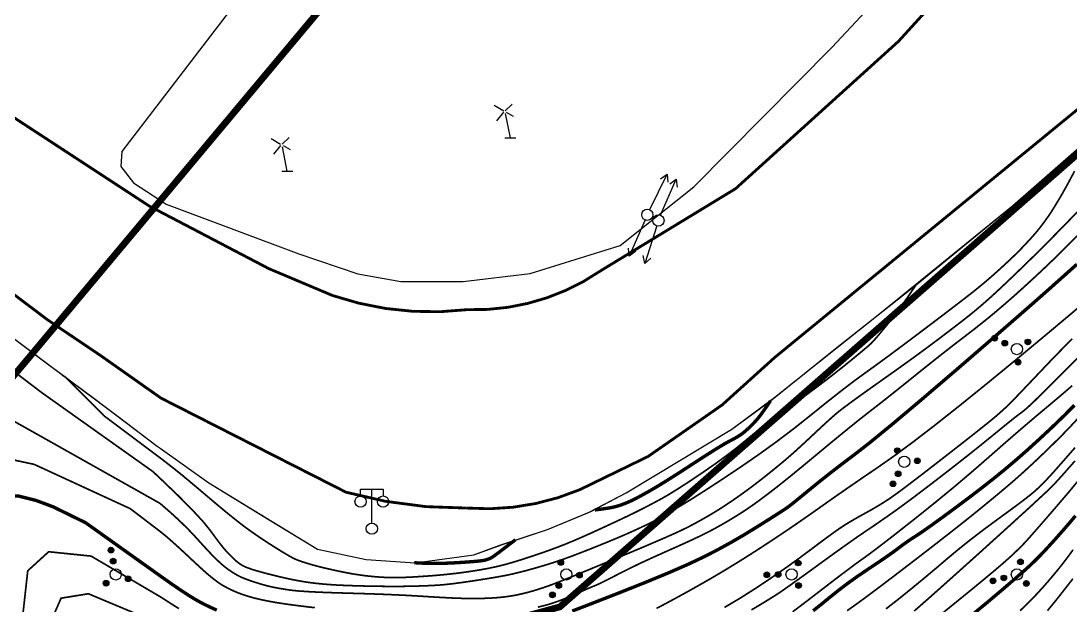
# Model space of a CAD drawing. Extents: x 396500 to 398250, y 1005980 to 1008200.
# Drawn here: x 397993.83 to 398040.44, y 1007957.64 to 1007983.6 of the extents above; entities that cross this region are included whole.
import ezdxf

# ---------------------------------------------------------------- set-up
doc = ezdxf.new("R2010")
doc.units = 0
doc.header["$LTSCALE"] = 0.5
doc.layers.get('0').update_dxf_attribs({"linetype": 'CONTINUOUS'})
doc.layers.add('ASSIST', color=7, linetype='CONTINUOUS', plot=False)
for name, color, linetype in [('DGX', 2, 'CONTINUOUS'), ('DLDW', 11, 'CONTINUOUS'), ('DLSS', 4, 'CONTINUOUS'), ('DMTZ', 3, 'CONTINUOUS'), ('GXYZ', 2, 'CONTINUOUS'), ('ZBTZ', 3, 'CONTINUOUS'), ('用地红线', 1, 'CONTINUOUS')]:
    doc.layers.add(name, color=color, linetype=linetype)
doc.linetypes.add('10421', pattern='A,2,[150,AAA.SHX,S=1,R=0,X=0,Y=1],1e-11', length=2)
doc.linetypes.add('1161', pattern='A,0,[149,AAA.SHX,S=0.15,R=0,X=0,Y=0],-1.6', length=1.6)

# ---------------------------------------------------------------- blocks, each defined once
blk = doc.blocks.new('*U110')
at = {"linetype": 'Continuous'}
for points in [[(-0.25, 2.2), (-0.238, 2.123), (-0.238, 2.277)], [(-0.238, 2.277), (-0.202, 2.053), (-0.202, 2.347)], [(-0.202, 2.053), (-0.238, 2.277), (-0.238, 2.123)], [(-0.202, 2.347), (-0.147, 1.998), (-0.147, 2.402)], [(-0.147, 1.998), (-0.202, 2.347), (-0.202, 2.053)], [(-0.147, 2.402), (-0.077, 1.962), (-0.077, 2.438)], [(-0.077, 1.962), (-0.147, 2.402), (-0.147, 1.998)], [(-0.077, 2.438), (0, 1.95), (0, 2.45)], [(0, 1.95), (-0.077, 2.438), (-0.077, 1.962)], [(0, 2.45), (0.077, 1.962), (0.077, 2.438)], [(0.077, 1.962), (0, 2.45), (0, 1.95)], [(0.077, 2.438), (0.147, 1.998), (0.147, 2.402)], [(0.147, 1.998), (0.077, 2.438), (0.077, 1.962)], [(0.147, 2.402), (0.202, 2.053), (0.202, 2.347)], [(0.202, 2.053), (0.147, 2.402), (0.147, 1.998)], [(0.202, 2.347), (0.238, 2.123), (0.238, 2.277)], [(0.238, 2.123), (0.202, 2.347), (0.202, 2.053)], [(0.25, 2.2), (0.238, 2.277), (0.238, 2.123)]]:
    blk.add_solid(points, dxfattribs=at)
blk = doc.blocks.new('*U109')
at = {"linetype": 'Continuous'}
for points in [[(-0.25, 1.2), (-0.238, 1.123), (-0.238, 1.277)], [(-0.238, 1.277), (-0.202, 1.053), (-0.202, 1.347)], [(-0.202, 1.053), (-0.238, 1.277), (-0.238, 1.123)], [(-0.202, 1.347), (-0.147, 0.998), (-0.147, 1.402)], [(-0.147, 0.998), (-0.202, 1.347), (-0.202, 1.053)], [(-0.147, 1.402), (-0.077, 0.962), (-0.077, 1.438)], [(-0.077, 0.962), (-0.147, 1.402), (-0.147, 0.998)], [(-0.077, 1.438), (0, 0.95), (0, 1.45)], [(0, 0.95), (-0.077, 1.438), (-0.077, 0.962)], [(0, 1.45), (0.077, 0.962), (0.077, 1.438)], [(0.077, 0.962), (0, 1.45), (0, 0.95)], [(0.077, 1.438), (0.147, 0.998), (0.147, 1.402)], [(0.147, 0.998), (0.077, 1.438), (0.077, 0.962)], [(0.147, 1.402), (0.202, 1.053), (0.202, 1.347)], [(0.202, 1.053), (0.147, 1.402), (0.147, 0.998)], [(0.202, 1.347), (0.238, 1.123), (0.238, 1.277)], [(0.238, 1.123), (0.202, 1.347), (0.202, 1.053)], [(0.25, 1.2), (0.238, 1.277), (0.238, 1.123)]]:
    blk.add_solid(points, dxfattribs=at)
blk = doc.blocks.new('*U108')
at = {"linetype": 'Continuous'}
for points in [[(-1.25, -0.6), (-1.238, -0.677), (-1.238, -0.523)], [(-1.238, -0.523), (-1.202, -0.747), (-1.202, -0.453)], [(-1.202, -0.747), (-1.238, -0.523), (-1.238, -0.677)], [(-1.202, -0.453), (-1.147, -0.802), (-1.147, -0.398)], [(-1.147, -0.802), (-1.202, -0.453), (-1.202, -0.747)], [(-1.147, -0.398), (-1.077, -0.838), (-1.077, -0.362)], [(-1.077, -0.838), (-1.147, -0.398), (-1.147, -0.802)], [(-1.077, -0.362), (-1, -0.85), (-1, -0.35)], [(-1, -0.85), (-1.077, -0.362), (-1.077, -0.838)], [(-1, -0.35), (-0.923, -0.838), (-0.923, -0.362)], [(-0.923, -0.838), (-1, -0.35), (-1, -0.85)], [(-0.923, -0.362), (-0.853, -0.802), (-0.853, -0.398)], [(-0.853, -0.802), (-0.923, -0.362), (-0.923, -0.838)], [(-0.853, -0.398), (-0.798, -0.747), (-0.798, -0.453)], [(-0.798, -0.747), (-0.853, -0.398), (-0.853, -0.802)], [(-0.798, -0.453), (-0.762, -0.677), (-0.762, -0.523)], [(-0.762, -0.677), (-0.798, -0.453), (-0.798, -0.747)], [(-0.75, -0.6), (-0.762, -0.523), (-0.762, -0.677)]]:
    blk.add_solid(points, dxfattribs=at)
blk = doc.blocks.new('*U107')
at = {"linetype": 'Continuous'}
for points in [[(0.75, -0.6), (0.762, -0.677), (0.762, -0.523)], [(0.762, -0.523), (0.798, -0.747), (0.798, -0.453)], [(0.798, -0.747), (0.762, -0.523), (0.762, -0.677)], [(0.798, -0.453), (0.853, -0.802), (0.853, -0.398)], [(0.853, -0.802), (0.798, -0.453), (0.798, -0.747)], [(0.853, -0.398), (0.923, -0.838), (0.923, -0.362)], [(0.923, -0.838), (0.853, -0.398), (0.853, -0.802)], [(0.923, -0.362), (1, -0.85), (1, -0.35)], [(1, -0.85), (0.923, -0.362), (0.923, -0.838)], [(1, -0.35), (1.077, -0.838), (1.077, -0.362)], [(1.077, -0.838), (1, -0.35), (1, -0.85)], [(1.077, -0.362), (1.147, -0.802), (1.147, -0.398)], [(1.147, -0.802), (1.077, -0.362), (1.077, -0.838)], [(1.147, -0.398), (1.202, -0.747), (1.202, -0.453)], [(1.202, -0.747), (1.147, -0.398), (1.147, -0.802)], [(1.202, -0.453), (1.238, -0.677), (1.238, -0.523)], [(1.238, -0.677), (1.202, -0.453), (1.202, -0.747)], [(1.25, -0.6), (1.238, -0.523), (1.238, -0.677)]]:
    blk.add_solid(points, dxfattribs=at)
blk = doc.blocks.new('gc160')
for centre, radius in [((0, 2.2), 0.25), ((0, 1.2), 0.25), ((0, 0), 0.5), ((-1, -0.6), 0.25), ((1, -0.6), 0.25)]:
    blk.add_circle(centre, radius)
at = {"linetype": 'Continuous'}
for name in ['*U110', '*U109', '*U108', '*U107']:
    blk.add_blockref(name, (0, 0), dxfattribs=at)
blk = doc.blocks.new('gc097')
for p, q in [((-1, 2.9), (-1, 3.5)), ((-1, 3.5), (1, 3.5)), ((0, 0.5), (0, 3.5)), ((1, 3.5), (1, 2.9))]:
    blk.add_line(p, q)
for centre in [(-1, 2.4), (1, 2.4), (0, 0)]:
    blk.add_circle(centre, 0.5)
blk = doc.blocks.new('gc170')
at = {"linetype": 'Continuous'}
blk.add_circle((0, 0), 0.5, dxfattribs=at)
blk = doc.blocks.new('gc013b')
at = {"linetype": 'Continuous'}
blk.add_line((0.5, 0), (4, 0), dxfattribs=at)
at = {"linetype": 'Continuous', "flags": 128}
blk.add_lwpolyline([(3.388, 0.354), (4, 0), (3.388, -0.354)], dxfattribs=at)
blk = doc.blocks.new('gc069')
for p, q in [((-0.589, 2.382), (-1.435, 2.87)), ((-0.446, 2.402), (0.164, 3)), ((-0.596, 2.272), (-1.239, 1.506)), ((0, 0), (-0.431, 2.157)), ((0.271, 1.886), (-0.35, 2.244)), ((-0.5, 0), (0.5, 0))]:
    blk.add_line(p, q)

msp = doc.modelspace()

# ---------------------------------------------------------------- linework, layer by layer
at = {"layer": 'ASSIST', "linetype": '1161', "flags": 128}
for points in [[(398000, 1007964.638), (398002.168, 1007963.109), (398006.983, 1007960.154), (398009.154, 1007959.706), (398011.329, 1007959.551), (398013.925, 1007959.904), (398015.195, 1007960.369), (398017.198, 1007961.027), (398018.989, 1007961.771), (398019.151, 1007961.85), (398020.688, 1007962.661), (398025.387, 1007965.49), (398027.295, 1007966.901), (398031.949, 1007970.615), (398037.841, 1007975.394), (398045.067, 1007981.711), (398046.746, 1007983.8), (398047.746, 1007984.695), (398050.497, 1007986.983), (398051.689, 1007987.949), (398053.183, 1007989.625), (398054.182, 1007990.427), (398056.817, 1007992.326), (398058.563, 1007993.174), (398062.599, 1007994.524), (398065.964, 1007995.993), (398066.482, 1007996.148), (398067.316, 1007996.159), (398067.851, 1007995.94), (398068.736, 1007995.167), (398069.667, 1007994.592), (398071.389, 1007994.364), (398074.835, 1007995.478), (398075.468, 1007995.772), (398077.668, 1007997.213), (398079.895, 1007999.26), (398080.53, 1008000)], [(398000.172, 1007927.817), (397997.646, 1007928.798), (397996.346, 1007932.447), (397995.054, 1007936.075), (397995.054, 1007936.075), (397991.126, 1007947.101), (397988.993, 1007953.088), (397988.993, 1007953.088), (397987.408, 1007957.536), (397984.804, 1007961.331), (397983.634, 1007965.136), (397983.946, 1007969.039), (397985.181, 1007970.986), (397987.469, 1007974.593), (397991.976, 1007970.664), (397995.103, 1007968.314), (397997.056, 1007966.856), (397999.877, 1007964.725), (398000, 1007964.638)]]:
    msp.add_lwpolyline(points, dxfattribs=at)
at = {"layer": 'DGX', "linetype": 'Continuous', "const_width": 0.075, "flags": 128}
for points in [[(398000, 1007963.305), (398000.789, 1007962.549), (398001.422, 1007961.912), (398001.901, 1007961.394), (398002.224, 1007960.996), (398002.451, 1007960.686), (398002.638, 1007960.437), (398002.786, 1007960.248), (398002.895, 1007960.118), (398002.986, 1007960.018), (398003.081, 1007959.919), (398003.179, 1007959.82), (398003.28, 1007959.722), (398003.382, 1007959.629), (398003.483, 1007959.549), (398003.583, 1007959.48), (398003.681, 1007959.422), (398003.793, 1007959.369), (398003.933, 1007959.314), (398004.101, 1007959.256), (398004.297, 1007959.197), (398004.517, 1007959.135), (398004.754, 1007959.071), (398005.01, 1007959.006), (398005.284, 1007958.939), (398005.564, 1007958.875), (398005.837, 1007958.816), (398006.103, 1007958.764), (398006.363, 1007958.718), (398006.627, 1007958.678), (398006.906, 1007958.643), (398007.199, 1007958.613), (398007.506, 1007958.588), (398007.85, 1007958.566), (398008.253, 1007958.548), (398008.715, 1007958.532), (398009.236, 1007958.519), (398009.765, 1007958.51), (398010.251, 1007958.506), (398010.694, 1007958.507), (398011.095, 1007958.512), (398011.459, 1007958.522), (398011.793, 1007958.533), (398012.099, 1007958.547), (398012.375, 1007958.563), (398012.668, 1007958.588), (398013.025, 1007958.629), (398013.447, 1007958.685), (398013.932, 1007958.757), (398014.414, 1007958.832), (398014.825, 1007958.9), (398015.164, 1007958.959), (398015.433, 1007959.011), (398015.682, 1007959.065), (398015.961, 1007959.133), (398016.272, 1007959.214), (398016.614, 1007959.309), (398016.96, 1007959.409), (398017.282, 1007959.507), (398017.582, 1007959.603), (398017.857, 1007959.696), (398018.151, 1007959.802), (398018.503, 1007959.934), (398018.914, 1007960.094), (398019.384, 1007960.281), (398019.859, 1007960.474), (398020.288, 1007960.652), (398020.67, 1007960.816), (398021.006, 1007960.965), (398021.3, 1007961.101), (398021.558, 1007961.223), (398021.78, 1007961.332), (398021.966, 1007961.428), (398022.166, 1007961.538), (398022.43, 1007961.688), (398022.759, 1007961.879), (398023.151, 1007962.111), (398023.628, 1007962.403), (398024.211, 1007962.774), (398024.9, 1007963.223), (398025.694, 1007963.752), (398026.531, 1007964.327), (398027.347, 1007964.915), (398028.142, 1007965.516), (398028.915, 1007966.131), (398029.637, 1007966.713), (398030.275, 1007967.215), (398030.83, 1007967.638), (398031.301, 1007967.981), (398031.793, 1007968.335), (398032.408, 1007968.787), (398033.147, 1007969.337), (398034.009, 1007969.986), (398034.849, 1007970.623), (398035.518, 1007971.135), (398036.019, 1007971.523), (398036.349, 1007971.787), (398036.6, 1007971.995), (398036.86, 1007972.218), (398037.129, 1007972.456), (398037.407, 1007972.708), (398037.68, 1007972.961), (398037.932, 1007973.203), (398038.163, 1007973.432), (398038.373, 1007973.65), (398038.56, 1007973.851), (398038.723, 1007974.03), (398038.86, 1007974.187), (398038.972, 1007974.321), (398039.075, 1007974.45), (398039.181, 1007974.589), (398039.292, 1007974.739), (398039.406, 1007974.898), (398039.536, 1007975.089), (398039.69, 1007975.333), (398039.869, 1007975.628), (398040.073, 1007975.976), (398040.312, 1007976.405), (398040.597, 1007976.941)], [(398016.775, 1007957.584), (398017.1, 1007957.665), (398017.384, 1007957.749), (398017.649, 1007957.84), (398017.922, 1007957.943), (398018.203, 1007958.058), (398018.49, 1007958.185), (398018.758, 1007958.306), (398018.981, 1007958.404), (398019.158, 1007958.48), (398019.29, 1007958.532), (398019.437, 1007958.595), (398019.661, 1007958.702), (398019.962, 1007958.854), (398020.34, 1007959.049), (398020.783, 1007959.274), (398021.279, 1007959.514), (398021.828, 1007959.769), (398022.43, 1007960.039), (398023.012, 1007960.298), (398023.5, 1007960.52), (398023.895, 1007960.705), (398024.197, 1007960.852), (398024.45, 1007960.982), (398024.701, 1007961.117), (398024.948, 1007961.255), (398025.192, 1007961.397), (398025.428, 1007961.538), (398025.649, 1007961.675), (398025.857, 1007961.807), (398026.051, 1007961.935), (398026.257, 1007962.076), (398026.499, 1007962.249), (398026.777, 1007962.455), (398027.092, 1007962.693), (398027.476, 1007962.992), (398027.963, 1007963.382), (398028.551, 1007963.863), (398029.241, 1007964.436), (398029.939, 1007965.014), (398030.548, 1007965.512), (398031.07, 1007965.931), (398031.504, 1007966.271), (398031.923, 1007966.596), (398032.399, 1007966.971), (398032.932, 1007967.396), (398033.523, 1007967.872), (398034.124, 1007968.354), (398034.687, 1007968.8), (398035.211, 1007969.21), (398035.698, 1007969.583), (398036.157, 1007969.936), (398036.598, 1007970.286), (398037.022, 1007970.633), (398037.428, 1007970.978), (398037.833, 1007971.331), (398038.251, 1007971.705), (398038.682, 1007972.098), (398039.127, 1007972.512), (398039.622, 1007972.984), (398040.204, 1007973.556), (398040.873, 1007974.227)], [(398000, 1007964.213), (398000.151, 1007964.099), (398000.319, 1007963.969), (398000.504, 1007963.825), (398000.705, 1007963.666), (398000.955, 1007963.464), (398001.283, 1007963.193), (398001.689, 1007962.851), (398002.174, 1007962.44), (398002.667, 1007962.024), (398003.099, 1007961.668), (398003.469, 1007961.373), (398003.777, 1007961.137), (398004.065, 1007960.928), (398004.377, 1007960.712), (398004.711, 1007960.49), (398005.068, 1007960.261), (398005.406, 1007960.051), (398005.68, 1007959.888), (398005.892, 1007959.77), (398006.041, 1007959.699), (398006.17, 1007959.649), (398006.323, 1007959.596), (398006.499, 1007959.54), (398006.698, 1007959.481), (398006.92, 1007959.419), (398007.164, 1007959.357), (398007.429, 1007959.293), (398007.715, 1007959.229), (398008.001, 1007959.168), (398008.264, 1007959.115), (398008.504, 1007959.071), (398008.721, 1007959.035), (398008.926, 1007959.005), (398009.129, 1007958.978), (398009.331, 1007958.956), (398009.531, 1007958.937), (398009.73, 1007958.921), (398009.929, 1007958.909), (398010.13, 1007958.901), (398010.33, 1007958.896), (398010.559, 1007958.897), (398010.843, 1007958.905), (398011.183, 1007958.921), (398011.578, 1007958.945), (398011.988, 1007958.974), (398012.37, 1007959.005), (398012.726, 1007959.039), (398013.054, 1007959.075), (398013.365, 1007959.114), (398013.67, 1007959.156), (398013.968, 1007959.201), (398014.26, 1007959.25), (398014.542, 1007959.301), (398014.81, 1007959.356), (398015.065, 1007959.414), (398015.307, 1007959.475), (398015.562, 1007959.546), (398015.859, 1007959.635), (398016.197, 1007959.742), (398016.577, 1007959.867), (398016.964, 1007959.999), (398017.328, 1007960.128), (398017.668, 1007960.255), (398017.984, 1007960.378), (398018.312, 1007960.513), (398018.688, 1007960.675), (398019.112, 1007960.863), (398019.584, 1007961.079), (398020.049, 1007961.294), (398020.452, 1007961.483), (398020.793, 1007961.645), (398021.072, 1007961.78), (398021.328, 1007961.908), (398021.604, 1007962.049), (398021.898, 1007962.204), (398022.211, 1007962.372), (398022.568, 1007962.576), (398022.995, 1007962.839), (398023.492, 1007963.16), (398024.058, 1007963.54), (398024.628, 1007963.935), (398025.135, 1007964.303), (398025.579, 1007964.642), (398025.96, 1007964.954), (398026.351, 1007965.276), (398026.822, 1007965.642), (398027.374, 1007966.055), (398028.006, 1007966.513), (398028.658, 1007966.985), (398029.269, 1007967.44), (398029.84, 1007967.877), (398030.369, 1007968.296), (398030.824, 1007968.665), (398031.173, 1007968.953), (398031.416, 1007969.158), (398031.553, 1007969.281), (398031.65, 1007969.382), (398031.772, 1007969.519), (398031.921, 1007969.692), (398032.096, 1007969.902), (398032.276, 1007970.122), (398032.441, 1007970.328), (398032.59, 1007970.518), (398032.724, 1007970.694), (398032.871, 1007970.895), (398033.06, 1007971.161), (398033.29, 1007971.494), (398033.562, 1007971.892)], [(398040.845, 1007970.947), (398039.357, 1007969.698), (398037.968, 1007968.544), (398036.679, 1007967.487), (398035.488, 1007966.525), (398034.404, 1007965.667), (398033.433, 1007964.921), (398032.574, 1007964.287), (398031.829, 1007963.765), (398031.158, 1007963.309), (398030.522, 1007962.872), (398029.921, 1007962.454), (398029.356, 1007962.055), (398028.819, 1007961.676), (398028.304, 1007961.318), (398027.811, 1007960.981), (398027.339, 1007960.665), (398026.881, 1007960.364), (398026.428, 1007960.07), (398025.979, 1007959.784), (398025.535, 1007959.507), (398025.081, 1007959.23), (398024.605, 1007958.947), (398024.106, 1007958.659), (398023.584, 1007958.365), (398023.087, 1007958.09), (398022.664, 1007957.86), (398022.315, 1007957.674), (398022.039, 1007957.532)], [(398000, 1007960.948), (398000.223, 1007960.769), (398000.498, 1007960.532), (398000.826, 1007960.236), (398001.207, 1007959.882), (398001.58, 1007959.533), (398001.884, 1007959.254), (398002.121, 1007959.044), (398002.289, 1007958.904), (398002.415, 1007958.806), (398002.523, 1007958.724), (398002.614, 1007958.658), (398002.687, 1007958.609), (398002.76, 1007958.564), (398002.849, 1007958.513), (398002.956, 1007958.456), (398003.079, 1007958.393), (398003.214, 1007958.328), (398003.352, 1007958.267), (398003.495, 1007958.209), (398003.642, 1007958.154), (398003.796, 1007958.102), (398003.958, 1007958.052), (398004.13, 1007958.004), (398004.309, 1007957.959), (398004.5, 1007957.915), (398004.704, 1007957.872), (398004.921, 1007957.83), (398005.15, 1007957.79), (398005.409, 1007957.749), (398005.711, 1007957.705), (398006.059, 1007957.659), (398006.451, 1007957.61), (398006.871, 1007957.561)], [(398000.838, 1007957.52), (398000.635, 1007957.646), (398000.435, 1007957.773), (398000.26, 1007957.886), (398000.129, 1007957.97), (398000.042, 1007958.025), (398000, 1007958.052)]]:
    msp.add_lwpolyline(points, dxfattribs=at)
at = {"layer": 'DGX', "linetype": 'Continuous', "const_width": 0.075}
for points in [[(398040.812, 1007975.225), (398040.118, 1007974.509), (398039.477, 1007973.857), (398038.89, 1007973.27), (398038.356, 1007972.747), (398037.883, 1007972.291), (398037.477, 1007971.905), (398037.14, 1007971.589), (398036.871, 1007971.342), (398036.639, 1007971.136), (398036.413, 1007970.941), (398036.195, 1007970.757), (398035.983, 1007970.583), (398035.739, 1007970.39), (398035.423, 1007970.145), (398035.037, 1007969.849), (398034.579, 1007969.5), (398034.047, 1007969.102), (398033.437, 1007968.655), (398032.749, 1007968.16), (398031.983, 1007967.617), (398031.257, 1007967.102), (398030.687, 1007966.69), (398030.274, 1007966.382), (398030.018, 1007966.177), (398029.82, 1007966.004), (398029.582, 1007965.789), (398029.303, 1007965.532), (398028.984, 1007965.233), (398028.662, 1007964.932), (398028.374, 1007964.667), (398028.122, 1007964.438), (398027.904, 1007964.247), (398027.689, 1007964.063), (398027.446, 1007963.861), (398027.173, 1007963.639), (398026.872, 1007963.398), (398026.559, 1007963.153), (398026.251, 1007962.918), (398025.947, 1007962.694), (398025.649, 1007962.481), (398025.36, 1007962.281), (398025.086, 1007962.098), (398024.826, 1007961.93), (398024.579, 1007961.778), (398024.332, 1007961.632), (398024.068, 1007961.481), (398023.787, 1007961.325), (398023.489, 1007961.165), (398023.064, 1007960.958), (398022.402, 1007960.661), (398021.504, 1007960.275), (398020.368, 1007959.799), (398019.243, 1007959.333), (398018.377, 1007958.976), (398017.768, 1007958.729), (398017.417, 1007958.592), (398017.198, 1007958.512), (398016.987, 1007958.44), (398016.783, 1007958.374), (398016.586, 1007958.314), (398016.396, 1007958.261), (398016.212, 1007958.213), (398016.036, 1007958.17), (398015.866, 1007958.133), (398015.697, 1007958.1), (398015.525, 1007958.072), (398015.35, 1007958.047), (398015.172, 1007958.026), (398014.985, 1007958.008), (398014.782, 1007957.994), (398014.565, 1007957.982), (398014.332, 1007957.973), (398014.086, 1007957.969), (398013.828, 1007957.968), (398013.557, 1007957.971), (398013.274, 1007957.979), (398012.946, 1007957.992), (398012.54, 1007958.013), (398012.055, 1007958.041), (398011.493, 1007958.076), (398010.844, 1007958.113), (398010.097, 1007958.147), (398009.254, 1007958.178), (398008.315, 1007958.206), (398007.416, 1007958.234), (398006.695, 1007958.266), (398006.152, 1007958.302), (398005.787, 1007958.34), (398005.526, 1007958.38), (398005.294, 1007958.419), (398005.091, 1007958.456), (398004.917, 1007958.493), (398004.75, 1007958.533), (398004.569, 1007958.582), (398004.373, 1007958.64), (398004.163, 1007958.708), (398003.961, 1007958.776), (398003.79, 1007958.839), (398003.65, 1007958.895), (398003.541, 1007958.945), (398003.447, 1007958.994), (398003.351, 1007959.048), (398003.254, 1007959.106), (398003.156, 1007959.169), (398003.059, 1007959.235), (398002.967, 1007959.302), (398002.88, 1007959.369), (398002.796, 1007959.437), (398002.712, 1007959.511), (398002.619, 1007959.595), (398002.519, 1007959.691), (398002.41, 1007959.797), (398002.274, 1007959.937), (398002.09, 1007960.133), (398001.858, 1007960.385), (398001.578, 1007960.694), (398001.251, 1007961.041), (398000.879, 1007961.406), (398000.462, 1007961.789), (398000, 1007962.191)], [(398040.493, 1007969.498), (398040.024, 1007969.024), (398039.522, 1007968.507), (398038.988, 1007967.945), (398038.491, 1007967.421), (398038.103, 1007967.014), (398037.824, 1007966.724), (398037.652, 1007966.552), (398037.526, 1007966.434), (398037.385, 1007966.304), (398037.227, 1007966.165), (398037.053, 1007966.014), (398036.774, 1007965.785), (398036.3, 1007965.407), (398035.632, 1007964.881), (398034.769, 1007964.208), (398033.899, 1007963.533), (398033.21, 1007963.007), (398032.702, 1007962.628), (398032.374, 1007962.396), (398032.131, 1007962.239), (398031.874, 1007962.081), (398031.606, 1007961.924), (398031.325, 1007961.767), (398031.05, 1007961.615), (398030.799, 1007961.473), (398030.573, 1007961.34), (398030.372, 1007961.217), (398030.138, 1007961.061), (398029.813, 1007960.829), (398029.397, 1007960.523), (398028.89, 1007960.142), (398028.322, 1007959.72), (398027.723, 1007959.291), (398027.091, 1007958.855), (398026.428, 1007958.413), (398025.746, 1007957.981), (398025.057, 1007957.573)], [(398040.969, 1007968.87), (398040.368, 1007968.284), (398039.757, 1007967.672), (398039.203, 1007967.115), (398038.775, 1007966.695), (398038.472, 1007966.412), (398038.295, 1007966.267), (398038.13, 1007966.146), (398037.865, 1007965.94), (398037.501, 1007965.647), (398037.037, 1007965.268), (398036.503, 1007964.833), (398035.928, 1007964.373), (398035.311, 1007963.888), (398034.654, 1007963.377), (398034.017, 1007962.889), (398033.462, 1007962.468), (398032.988, 1007962.117), (398032.597, 1007961.833), (398032.253, 1007961.591), (398031.923, 1007961.362), (398031.607, 1007961.145), (398031.305, 1007960.942), (398030.955, 1007960.703), (398030.498, 1007960.382), (398029.935, 1007959.979), (398029.264, 1007959.492), (398028.608, 1007959.016), (398028.089, 1007958.643), (398027.708, 1007958.373), (398027.465, 1007958.206), (398027.276, 1007958.084), (398027.059, 1007957.948), (398026.814, 1007957.798), (398026.541, 1007957.633), (398026.253, 1007957.463)], [(398028.084, 1007957.379), (398028.633, 1007957.794), (398029.295, 1007958.302), (398029.954, 1007958.809), (398030.498, 1007959.221), (398030.925, 1007959.539), (398031.236, 1007959.761), (398031.57, 1007960.004), (398032.065, 1007960.38), (398032.722, 1007960.89), (398033.54, 1007961.534), (398034.417, 1007962.237), (398035.248, 1007962.92), (398036.035, 1007963.586), (398036.778, 1007964.233), (398037.483, 1007964.853), (398038.159, 1007965.439), (398038.806, 1007965.991), (398039.424, 1007966.509), (398039.992, 1007966.986), (398040.49, 1007967.415)], [(398040.777, 1007965.995), (398040.391, 1007965.581), (398040.083, 1007965.262), (398039.812, 1007964.991), (398039.535, 1007964.718), (398039.254, 1007964.446), (398038.967, 1007964.172), (398038.685, 1007963.908), (398038.42, 1007963.663), (398038.17, 1007963.437), (398037.935, 1007963.229), (398037.676, 1007963.006), (398037.351, 1007962.732), (398036.961, 1007962.407), (398036.505, 1007962.032), (398035.956, 1007961.588), (398035.285, 1007961.056), (398034.492, 1007960.437), (398033.578, 1007959.73), (398032.681, 1007959.043), (398031.94, 1007958.48), (398031.355, 1007958.042), (398030.926, 1007957.729), (398030.499, 1007957.427)], [(398040.619, 1007964.669), (398040.123, 1007964.102), (398039.754, 1007963.683), (398039.511, 1007963.412), (398039.334, 1007963.223), (398039.161, 1007963.047), (398038.994, 1007962.883), (398038.832, 1007962.733), (398038.61, 1007962.549), (398038.263, 1007962.28), (398037.792, 1007961.929), (398037.197, 1007961.495), (398036.561, 1007961.026), (398035.971, 1007960.574), (398035.425, 1007960.138), (398034.923, 1007959.718), (398034.433, 1007959.3), (398033.92, 1007958.87), (398033.384, 1007958.429), (398032.826, 1007957.977), (398032.225, 1007957.508)], [(398033.476, 1007957.41), (398034.164, 1007958.014), (398035.144, 1007958.888), (398036.418, 1007960.033), (398037.684, 1007961.178), (398038.643, 1007962.052), (398039.294, 1007962.655), (398039.637, 1007962.987), (398039.872, 1007963.239), (398040.197, 1007963.602), (398040.613, 1007964.076)], [(398034.749, 1007957.331), (398035.281, 1007957.76), (398035.911, 1007958.273), (398036.534, 1007958.784), (398037.042, 1007959.207), (398037.434, 1007959.542), (398037.711, 1007959.787), (398037.921, 1007959.983), (398038.11, 1007960.165), (398038.279, 1007960.334), (398038.427, 1007960.49), (398038.616, 1007960.7), (398038.91, 1007961.034), (398039.307, 1007961.49), (398039.808, 1007962.069), (398040.377, 1007962.737), (398040.975, 1007963.46)], [(398040.531, 1007960.133), (398040.368, 1007959.907), (398040.202, 1007959.686), (398040.028, 1007959.46), (398039.836, 1007959.222), (398039.628, 1007958.971), (398039.404, 1007958.707), (398039.169, 1007958.44), (398038.931, 1007958.18), (398038.689, 1007957.927), (398038.443, 1007957.681), (398038.177, 1007957.426)], [(398040.522, 1007958.847), (398040.19, 1007958.42), (398039.893, 1007958.042), (398039.63, 1007957.715), (398039.394, 1007957.427)]]:
    msp.add_lwpolyline(points, dxfattribs=at)
at = {"layer": 'DGX', "color": 3, "linetype": 'Continuous', "lineweight": -2, "const_width": 0.15, "flags": 128}
for points in [[(398040.7, 1007972.806), (398040.049, 1007972.223), (398039.211, 1007971.477), (398038.138, 1007970.536), (398036.83, 1007969.4), (398035.289, 1007968.069), (398033.766, 1007966.766), (398032.516, 1007965.714), (398031.539, 1007964.913), (398030.835, 1007964.364), (398030.287, 1007963.95), (398029.776, 1007963.557), (398029.303, 1007963.183), (398028.868, 1007962.83), (398028.492, 1007962.521), (398028.2, 1007962.283), (398027.99, 1007962.116), (398027.863, 1007962.019), (398027.714, 1007961.918), (398027.437, 1007961.739), (398027.033, 1007961.482), (398026.501, 1007961.147), (398025.906, 1007960.783), (398025.312, 1007960.439), (398024.719, 1007960.114), (398024.126, 1007959.81), (398023.443, 1007959.488), (398022.581, 1007959.112), (398021.539, 1007958.681), (398020.318, 1007958.196), (398019.157, 1007957.743), (398018.297, 1007957.412)], [(398002.516, 1007957.453), (398002.26, 1007957.567), (398002.008, 1007957.688), (398001.761, 1007957.818), (398001.518, 1007957.955), (398001.243, 1007958.125), (398000.898, 1007958.352), (398000.484, 1007958.636), (398000, 1007958.977)]]:
    msp.add_lwpolyline(points, dxfattribs=at)
at = {"layer": 'DGX', "linetype": 'Continuous', "const_width": 0.075, "flags": 128}
for points, elevation in [([(397999.054, 1007928.524), (397998.016, 1007931.247), (397997.297, 1007932.464), (397996.32, 1007934.916), (397995.581, 1007937.79), (397994.734, 1007939.981), (397991.809, 1007950.235), (397988.977, 1007962.373), (397989.134, 1007964.475), (397989.836, 1007966.13), (397991.881, 1007967.851), (397992.768, 1007968.066), (397993.571, 1007968.003), (397994.755, 1007967.103), (397999.69, 1007963.597), (398000, 1007963.305)], 23.5), ([(397995.664, 1007967.886), (397995.8, 1007967.794), (397997.53, 1007966.065), (398000, 1007964.213)], 23), ([(398000, 1007929.322), (397997.244, 1007937.767), (397994.213, 1007948.68), (397991.202, 1007961.243), (397991.329, 1007962.89), (397992.636, 1007964.306), (397994.414, 1007963.922), (397998.678, 1007961.956), (398000, 1007960.948)], 24.5), ([(398000, 1007958.052), (397996.939, 1007959.851), (397995.056, 1007960.044), (397994.127, 1007959.198), (397993.904, 1007957.189), (397994.991, 1007951.677), (397995.627, 1007949.666), (397996.767, 1007946.547), (397997.082, 1007945.761), (397997.876, 1007943.334), (397999.337, 1007939.526), (397999.812, 1007937.71), (397999.985, 1007936.692), (398000, 1007936.565)], 25.5)]:
    msp.add_lwpolyline(points, dxfattribs=dict(at, elevation=elevation))
at = {"layer": 'DGX', "color": 3, "linetype": 'Continuous', "lineweight": -2, "const_width": 0.15}
for points in [[(398019.306, 1007961.901), (398019.591, 1007961.937), (398019.821, 1007961.969), (398019.995, 1007961.997), (398020.112, 1007962.02), (398020.203, 1007962.043), (398020.296, 1007962.069), (398020.39, 1007962.098), (398020.486, 1007962.13), (398020.585, 1007962.167), (398020.69, 1007962.208), (398020.799, 1007962.254), (398020.913, 1007962.305), (398021.053, 1007962.373), (398021.239, 1007962.47), (398021.471, 1007962.597), (398021.75, 1007962.753), (398022.095, 1007962.956), (398022.525, 1007963.221), (398023.042, 1007963.549), (398023.644, 1007963.94), (398024.23, 1007964.32), (398024.7, 1007964.617), (398025.053, 1007964.831), (398025.289, 1007964.961), (398025.455, 1007965.047), (398025.601, 1007965.129), (398025.726, 1007965.206), (398025.83, 1007965.278), (398025.926, 1007965.352), (398026.025, 1007965.437), (398026.128, 1007965.531), (398026.236, 1007965.635), (398026.34, 1007965.742), (398026.437, 1007965.845), (398026.524, 1007965.945), (398026.603, 1007966.041), (398026.689, 1007966.155), (398026.801, 1007966.311), (398026.937, 1007966.507), (398027.098, 1007966.743)], [(398028.992, 1007957.425), (398029.366, 1007957.721), (398029.736, 1007958.025), (398030.12, 1007958.333), (398030.532, 1007958.645), (398030.973, 1007958.96), (398031.444, 1007959.279), (398031.892, 1007959.578), (398032.264, 1007959.832), (398032.561, 1007960.042), (398032.783, 1007960.208), (398032.969, 1007960.348), (398033.158, 1007960.484), (398033.351, 1007960.615), (398033.547, 1007960.74), (398033.803, 1007960.909), (398034.173, 1007961.168), (398034.657, 1007961.517), (398035.256, 1007961.956), (398035.888, 1007962.429), (398036.472, 1007962.875), (398037.007, 1007963.296), (398037.494, 1007963.691), (398037.971, 1007964.095), (398038.477, 1007964.538), (398039.011, 1007965.023), (398039.573, 1007965.547), (398040.115, 1007966.069), (398040.587, 1007966.545)], [(398040.637, 1007961.639), (398040.424, 1007961.385), (398040.188, 1007961.111), (398039.929, 1007960.816), (398039.648, 1007960.5), (398039.365, 1007960.19), (398039.101, 1007959.911), (398038.856, 1007959.663), (398038.631, 1007959.446), (398038.353, 1007959.194), (398037.952, 1007958.844), (398037.429, 1007958.394), (398036.782, 1007957.846), (398036.026, 1007957.221)], [(398015.777, 1007960.578), (398015.343, 1007960.245), (398015.019, 1007960), (398014.805, 1007959.843), (398014.701, 1007959.773), (398014.647, 1007959.748), (398014.583, 1007959.722), (398014.511, 1007959.697), (398014.43, 1007959.672), (398014.288, 1007959.647), (398014.035, 1007959.619), (398013.67, 1007959.59), (398013.194, 1007959.558), (398012.675, 1007959.534), (398012.184, 1007959.526), (398011.72, 1007959.533), (398011.284, 1007959.557)]]:
    msp.add_lwpolyline(points, dxfattribs=at)
at = {"layer": 'DGX', "linetype": 'Continuous', "const_width": 0.075}
for points, elevation in [([(398000, 1007962.191), (397993.582, 1007965.801), (397992.249, 1007966.09), (397991.121, 1007965.237), (397990.231, 1007963.683), (397990.166, 1007961.222), (397992.629, 1007950.747), (397995.601, 1007940.907), (397996.299, 1007937.716), (397996.681, 1007936.807), (397997.262, 1007935.262), (397997.735, 1007933.553), (397998.263, 1007932.258), (397999.897, 1007927.927)], 24), ([(398000, 1007956.846), (397996.82, 1007958.179), (397995.607, 1007957.983), (397994.933, 1007956.444), (397994.906, 1007955.323), (397995.571, 1007952.207), (397995.712, 1007951.584), (397996.338, 1007949.638), (397997.193, 1007947.299), (397997.822, 1007945.727), (397998.417, 1007943.907), (397999.513, 1007941.051), (397999.967, 1007939.318), (398000, 1007939.155)], 26)]:
    msp.add_lwpolyline(points, dxfattribs=dict(at, elevation=elevation))
at = {"layer": 'DGX', "color": 3, "linetype": 'Continuous', "lineweight": -2, "const_width": 0.15, "elevation": 25, "flags": 128}
msp.add_lwpolyline([(398000, 1007958.977), (397996.696, 1007961.332), (397995.246, 1007962.042), (397994.5, 1007962.32), (397993.695, 1007962.522), (397993.024, 1007962.523), (397992.426, 1007962.097), (397992.239, 1007961.264), (397992.341, 1007960.402), (397993.182, 1007956.481), (397994.269, 1007951.77), (397994.917, 1007949.694), (397995.931, 1007945.359), (397997.074, 1007941.387), (397998.444, 1007937.64), (398000, 1007931.767)], dxfattribs=at)
at = {"layer": 'DLSS', "linetype": 'Continuous', "lineweight": 0, "const_width": 0.125, "flags": 128}
for points in [[(398000, 1007966.894), (398000.039, 1007966.866), (398008.255, 1007962.687, 0.071942), (398013.617, 1007961.983, 0.119879), (398018.637, 1007962.801), (398021.667, 1007964.275), (398024.952, 1007966.561), (398027.286, 1007968.669), (398043.423, 1007981.887), (398050.736, 1007989.464), (398058.605, 1007999.772)], [(398044.456, 1007996.201), (398044.086, 1007995.128), (398032.78, 1007982.702), (398025.551, 1007976.163), (398019.576, 1007972.527, -0.160729), (398013.643, 1007970.791, -0.112912), (398007.662, 1007971.417), (398004.83, 1007972.611), (398000, 1007975.14)]]:
    msp.add_lwpolyline(points, format="xyb", dxfattribs=at)
for points in [[(398000, 1007975.14), (397999.52, 1007975.391), (397992.224, 1007980.162), (397988.436, 1007982.449), (397986.212, 1007983.337)], [(397876.913, 1007800), (397876.916, 1007800.003), (397881.689, 1007805.018), (397891.837, 1007817.618), (397893.339, 1007819.483), (397908.122, 1007840.748), (397921.819, 1007861.339), (397930.685, 1007877.55), (397940.082, 1007896.565), (397946.218, 1007911.438), (397947.571, 1007914.838), (397953.166, 1007929.346), (397961.974, 1007948.779), (397972.948, 1007973.816), (397976.906, 1007977.742), (397979.76, 1007979.028), (397983.103, 1007979.415), (397986.151, 1007976.851), (397987.206, 1007975.922), (397991.909, 1007972.676), (397994.994, 1007970.349), (397997.396, 1007968.729), (398000, 1007966.894)]]:
    msp.add_lwpolyline(points, dxfattribs=at)
at = {"layer": 'DMTZ', "linetype": '10421'}
for points in [[(398000, 1007975.657), (398000.277, 1007975.476), (398006.164, 1007973.272), (398008.773, 1007972.379), (398010.688, 1007972.034), (398013.454, 1007972.045), (398016.436, 1007972.39), (398020.419, 1007973.64), (398023.691, 1007976.244), (398029.836, 1007982.445), (398038.419, 1007991.644), (398039.819, 1007994.006), (398039.797, 1007996.118), (398039.101, 1007998.937), (398038.774, 1008000)], [(398014.708, 1007998.517), (398004.666, 1007986.129), (398000, 1007980.032)], [(398000, 1007980.032), (397998.3, 1007977.811), (397998.262, 1007977.139), (397998.827, 1007976.422), (398000, 1007975.657)], [(398000, 1007964.638), (398002.168, 1007963.109), (398004.842, 1007961.454), (398006.983, 1007960.154), (398009.154, 1007959.706), (398011.329, 1007959.551), (398013.925, 1007959.904), (398015.089, 1007960.334), (398017.198, 1007961.027), (398019.047, 1007961.795), (398020.688, 1007962.661), (398024.449, 1007964.916), (398025.387, 1007965.49), (398027.098, 1007966.743), (398030.049, 1007969.11), (398033.562, 1007971.892), (398037.841, 1007975.394), (398040.975, 1007978.073)], [(397983.634, 1007965.136), (397983.946, 1007969.039), (397987.469, 1007974.593), (397991.976, 1007970.664), (397994.771, 1007968.561), (397998.139, 1007966.049), (397999.877, 1007964.725), (398000, 1007964.638)]]:
    msp.add_lwpolyline(points, dxfattribs=at)
at = {"layer": '用地红线', "linetype": 'Continuous', "const_width": 0.3, "flags": 128}
msp.add_lwpolyline([(398194.596, 1008040.96), (398203.34, 1008029.936), (398203.726, 1008028.512), (398203.335, 1008026.495), (398201.788, 1008021.146), (398199.822, 1008019.316), (398188.449, 1008013.55), (398184.589, 1008013.008), (398180.191, 1008014.033), (398174.218, 1008018.658), (398174.212, 1008027.162), (398166.904, 1008022.356), (398123.58, 1007997.04), (398117.715, 1008001.526), (398053.508, 1007988.875), (398017.747, 1007957.596), (397994.886, 1007951.334), (397985.99, 1007958.873), (398036.822, 1008019.633), (398116.107, 1008119.268)], dxfattribs=at)

# ---------------------------------------------------------------- block references
at = {"layer": 'DLDW', "linetype": 'Continuous', "xscale": 0.5, "yscale": 0.5}
msp.add_blockref('gc097', (398009.402, 1007961.069, 21.514), dxfattribs=at)
at = {"layer": 'GXYZ', "linetype": 'Continuous', "yscale": 0.5}
for p, xscale, rotation in [((398021.63, 1007975.005), 0.4999999999692055, 63.87789861980342), ((398022.124, 1007974.749), 0.5000000000276078, 66.70778142976665), ((398021.63, 1007975.005), 0.4999999999969527, 246.4727420340461), ((398022.124, 1007974.749), 0.5000000000494191, 252.3538978589719)]:
    msp.add_blockref('gc013b', p, dxfattribs=dict(at, xscale=xscale, rotation=rotation))
at = {"layer": 'GXYZ', "linetype": 'Continuous', "xscale": 0.5, "yscale": 0.5}
for p in [(398021.63, 1007975.005), (398022.124, 1007974.749)]:
    msp.add_blockref('gc170', p, dxfattribs=at)
at = {"layer": 'ZBTZ', "linetype": 'Continuous', "xscale": 0.5, "yscale": 0.5}
for p in [(398015.55, 1007978.415), (398005.649, 1007976.937)]:
    msp.add_blockref('gc069', p, dxfattribs=at)
at = {"layer": 'ZBTZ', "linetype": 'Continuous', "yscale": 0.5}
for p, xscale, rotation in [((398038.036, 1007969.039), 0.499999999992107, 63.90392772974489), ((398033.036, 1007964.039), 0.5000000000189299, 152.9837946663538), ((397998.036, 1007959.039), 0.5000000000183595, 11.32175664810594), ((398018.036, 1007959.039), 0.4999999999869244, 145.7710501412395), ((398028.036, 1007959.039), 0.4999999999471973, 90.82674642194664), ((398038.036, 1007959.039), 0.5000000000425046, 105.2961821327072)]:
    msp.add_blockref('gc160', p, dxfattribs=dict(at, xscale=xscale, rotation=rotation))

doc.saveas('drawing.dxf')
